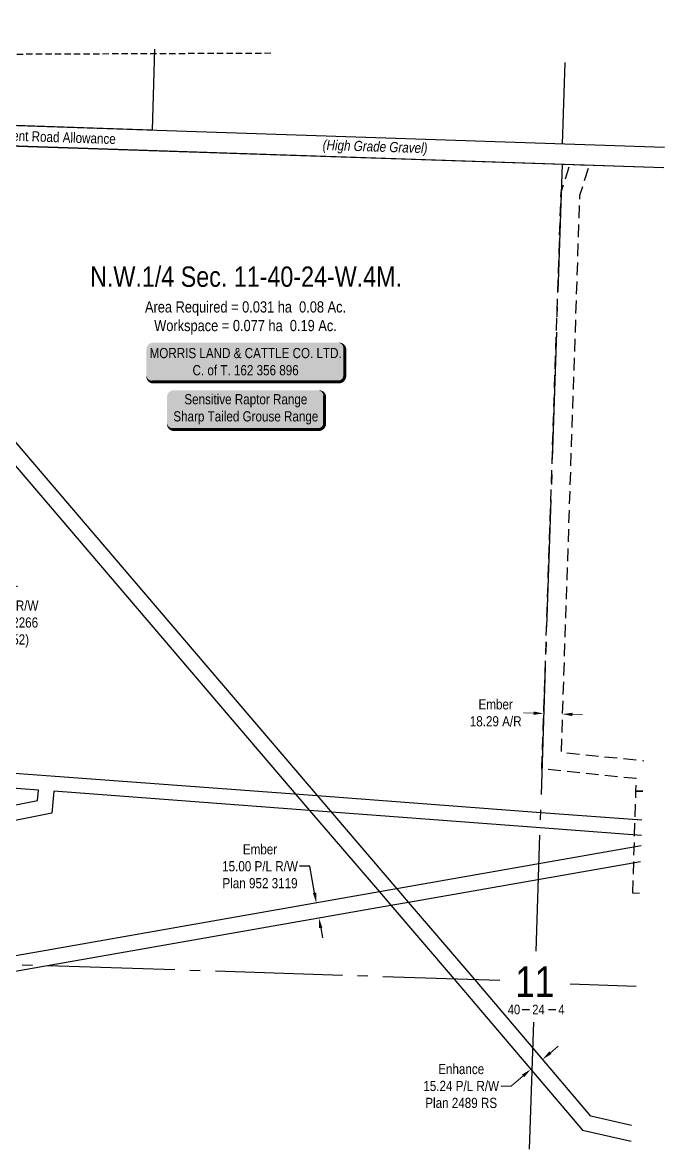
# Model space of a CAD drawing. Extents: x 338396 to 342732, y 5810211 to 5814222.
# Drawn here: x 339627 to 340259, y 5810951 to 5812059 of the extents above; entities that cross this region are included whole.
import ezdxf
from ezdxf.enums import TextEntityAlignment as Align

# ---------------------------------------------------------------- set-up
doc = ezdxf.new("R2010")
doc.units = 0
doc.header["$LTSCALE"] = 5
doc.header["$PDSIZE"] = 0.5
for name, pattern in [('foc-ACCESSROAD', [3.75, 2.5, -1.25]), ('foc-QUARTERLINE', [33, 25, -3, 2, -3]), ('UG_PIPE', [1.875, 1.25, -0.625])]:
    doc.linetypes.add(name, pattern=pattern)
doc.layers.get('Defpoints').update_dxf_attribs({"color": 9})
for name, color, linetype in [('10', 1, 'Continuous'), ('9', 3, 'Continuous'), ('AS-OWNER', 7, 'Continuous'), ('AS-PIPE-UG', 44, 'UG_PIPE'), ('AS-TELUS', 224, 'foc-TEL'), ('AS-WILDLIFE-BLOCK', 131, 'Continuous'), ('C-RW', 13, 'Continuous'), ('C-SYMBOL', 7, 'Continuous'), ('F-AR', 190, 'foc-ACCESSROAD'), ('F-RW', 190, 'Continuous'), ('F-WS', 190, 'foc-ACCESSROAD'), ('F-WS-S', 190, 'Continuous'), ('L-AREAREQUIRED', 7, 'Continuous'), ('L-QSEC', 8, 'foc-QUARTERLINE'), ('L-ROAD-T', 7, 'Continuous'), ('L-SEC', 7, 'Continuous'), ('L-SECLBL', 7, 'Continuous'), ('L-TITLEDB', 4, 'Continuous')]:
    doc.layers.add(name, color=color, linetype=linetype)
for name, color, linetype, lineweight in [('C-RW-T', 13, 'Continuous', 9), ('F-AR-T', 190, 'Continuous', 9), ('T-TEXT', 48, 'Continuous', 18)]:
    doc.layers.add(name, color=color, linetype=linetype, lineweight=lineweight)
doc.styles.add('100L', font='ARIALN.TTF', dxfattribs={"height": 11})
doc.styles.add('175L', font='ARIALN.TTF', dxfattribs={"height": 20})
doc.styles.add('80', font='ARIALN.TTF', dxfattribs={"height": 10})
doc.styles.add('80CG', font='ARIALN.TTF', dxfattribs={"height": 10})
doc.styles.add('80L', font='ARIALN.TTF', dxfattribs={"height": 10})
doc.styles.add('80LS', font='ARIALNI.TTF', dxfattribs={"height": 10})
doc.styles.add('foc-LtypeFont', font='ARIALN.TTF', dxfattribs={"height": 7.35})
doc.styles.add('SIMPLEX', font='ARIALN.TTF')
doc.linetypes.add('foc-TEL', pattern='A,2,-1,["T",foc-LtypeFont,S=0.2,R=0,X=-0.425,Y=-0.75],-1.24,8', length=12.24)
doc.linetypes.add('foc-TEL-NOLINE', pattern='A,0,-2,["T",foc-LtypeFont,S=0.2,R=0,X=-0.425,Y=-0.75],-10.24', length=12.24)
doc.dimstyles.new('Compass 5 000', dxfattribs={"dimscale": 5, "dimtxt": 9, "dimasz": 2, "dimexe": 0.2, "dimexo": 0.0625, "dimgap": 0.5, "dimtad": 0, "dimtih": 1, "dimtoh": 1, "dimzin": 0, "dimdsep": 46, "dimtxsty": '80CG', "dimcen": 0.1, "dimse1": 1, "dimse2": 1, "dimclrd": 256, "dimclrt": 256, "dimaunit": 1, "dimadec": 4, "dimazin": 0, "dimtfac": 0.06, "dimtofl": 0, "dimtmove": 0, "dimatfit": 1, "dimfxl": 0.2, "dimtolj": 1, "dimtzin": 0, "dimlwd": -1, "dimarcsym": 0})

# ---------------------------------------------------------------- blocks, each defined once
blk = doc.blocks.new('L-SECLBL')
at = {"layer": '9', "color": 7}
for p, q in [((-5.1, -27.8), (-12.3, -27.8)), ((20.7, -27.8), (13.5, -27.8))]:
    blk.add_line(p, q, dxfattribs=at)
at = {"layer": '10', "color": 2, "style": 'SIMPLEX'}
blk.add_attdef('SEC', text='', height=30, dxfattribs=at).set_placement((0, 0), align=Align.MIDDLE)
at = {"layer": '10', "color": 5, "style": '80L'}
blk.add_attdef('TWP', text='', height=9.5, dxfattribs=at).set_placement((-14.4, -27.4), align=Align.MIDDLE_RIGHT)
blk.add_attdef('RGE', text='', height=9.5, dxfattribs=at).set_placement((3.6, -27.4), align=Align.MIDDLE_CENTER)
blk.add_attdef('MER', text='', height=9.5, dxfattribs=at).set_placement((23.2, -27.4), align=Align.MIDDLE_LEFT)
blk = doc.blocks.new('*D388')
at = {"layer": 'C-RW-T', "transparency": 16777216}
for p, q in [((340146.7, 5811046), (340154.3, 5811052.5)), ((340119.9, 5811023.2), (340108.1, 5811013.2)), ((340108.1, 5811013.2), (340098.1, 5811013.2))]:
    blk.add_line(p, q, dxfattribs=at)
for points in [[(340145.6, 5811047.3), (340147.8, 5811044.7), (340139.1, 5811039.5)], [(340118.8, 5811024.5), (340121, 5811021.9), (340127.5, 5811029.7)]]:
    blk.add_solid(points, dxfattribs=at)
at = {"layer": 'Defpoints', "color": 0, "transparency": 16777216}
for p in [(340106.5, 5811077.8), (340094.9, 5811068), (340127.5, 5811029.7)]:
    blk.add_point(p, dxfattribs=at)
at = {"layer": 'C-RW-T', "transparency": 16777216, "insert": (340059, 5811013.2), "char_height": 10, "attachment_point": 5, "style": '80CG'}
blk.add_mtext('\\A1;Enhance\\P15.24 P/L R/W\\PPlan 2489 RS', dxfattribs=at)
blk = doc.blocks.new('*D566')
at = {"layer": 'Defpoints', "color": 0, "transparency": 16777216}
for p in [(339531.8, 5811481.4), (339529.1, 5811463.6), (339544.3, 5811461.3)]:
    blk.add_point(p, dxfattribs=at)
at = {"layer": 'F-RW', "transparency": 16777216}
for p, q in [((339522, 5811482.9), (339512.1, 5811484.5)), ((339557, 5811477.5), (339566.8, 5811475.9))]:
    blk.add_line(p, q, dxfattribs=at)
for points in [[(339522.2, 5811484.6), (339521.7, 5811481.3), (339531.8, 5811481.4)], [(339557.2, 5811479.1), (339556.7, 5811475.8), (339547.1, 5811479)]]:
    blk.add_solid(points, dxfattribs=at)
at = {"layer": 'F-RW', "transparency": 16777216, "insert": (339605.9, 5811475.9), "char_height": 10, "attachment_point": 5, "style": '80CG'}
blk.add_mtext('\\A1;Ember\\P15.00 P/L R/W\\PPlan 062 2266\\P(29210-52)', dxfattribs=at)
blk = doc.blocks.new('*D569')
at = {"layer": 'Defpoints', "color": 0, "transparency": 16777216}
for p in [(339883.7, 5811187.7), (339916.4, 5811193.4), (339886.3, 5811172.9)]:
    blk.add_point(p, dxfattribs=at)
at = {"layer": 'F-WS-S', "transparency": 16777216}
for p, q in [((339910.1, 5811229.3), (339900.1, 5811229.3)), ((339914.7, 5811203.3), (339910.1, 5811229.3)), ((339920.8, 5811168.8), (339922.5, 5811158.9))]:
    blk.add_line(p, q, dxfattribs=at)
for points in [[(339916.4, 5811203.5), (339913.1, 5811203), (339916.4, 5811193.4)], [(339922.4, 5811169.1), (339919.1, 5811168.5), (339919, 5811178.6)]]:
    blk.add_solid(points, dxfattribs=at)
at = {"layer": 'F-WS-S', "transparency": 16777216, "insert": (339861.1, 5811229.3), "char_height": 10, "attachment_point": 5, "style": '80CG'}
blk.add_mtext('\\A1;Ember\\P15.00 P/L R/W\\PPlan 952 3119', dxfattribs=at)
blk = doc.blocks.new('*U541')
h = blk.add_hatch(color=255)
edge = h.paths.add_edge_path()
edge.add_line((-71.5, -20), (71.5, -20))
edge.add_arc((71.5, -14), 6, 270, 360)
edge.add_line((77.5, -14), (77.5, 12.5))
edge.add_arc((71.5, 12.5), 6, 0, 90)
edge.add_line((71.5, 18.5), (-71.5, 18.5))
edge.add_arc((-71.5, 12.5), 6, 90, 180)
edge.add_line((-77.5, 12.5), (-77.5, -14))
edge.add_arc((-71.5, -14), 6, 180, 270)
at = {"color": 131, "flags": 128}
blk.add_lwpolyline([(-71.5, -20, 3, 3, 0), (71.5, -20, 3, 3, 0.414214), (77.5, -14, 3, 3, 0), (77.5, 12.5, 3, 0, 0.414214), (71.5, 18.5, 0, 0, 0), (-71.5, 18.5, 0, 0, 0.414214), (-77.5, 12.5, 0, 0, 0), (-77.5, -14, 0, 3, 0.414214)], format="xyseb", close=True, dxfattribs=at)
at = {"color": 131, "style": '80'}
blk.add_attdef('ENTER_TEXT_001', (-36, -5), '', height=10, dxfattribs=at)
blk = doc.blocks.new('*U570')
h = blk.add_hatch(color=59)
edge = h.paths.add_edge_path()
edge.add_line((-91.5, -20), (91.5, -20))
edge.add_arc((91.5, -14), 6, 270, 360)
edge.add_line((97.5, -14), (97.5, 12.5))
edge.add_arc((91.5, 12.5), 6, 0, 90)
edge.add_line((91.5, 18.5), (-91.5, 18.5))
edge.add_arc((-91.5, 12.5), 6, 90, 180)
edge.add_line((-97.5, 12.5), (-97.5, -14))
edge.add_arc((-91.5, -14), 6, 180, 270)
at = {"color": 1, "flags": 128}
blk.add_lwpolyline([(-91.5, -20, 3, 3, 0), (91.5, -20, 3, 3, 0.414214), (97.5, -14, 3, 3, 0), (97.5, 12.5, 3, 0, 0.414214), (91.5, 18.5, 0, 0, 0), (-91.5, 18.5, 0, 0, 0.414214), (-97.5, 12.5, 0, 0, 0), (-97.5, -14, 0, 3, 0.414214)], format="xyseb", close=True, dxfattribs=at)
blk.add_lwpolyline([(-23.2, -12.7, 0, 7.5, 0), (0, 0, 0, 0, 0)], format="xyseb", dxfattribs=at)
at = {"color": 1, "style": '80'}
blk.add_attdef('ENTER_TEXT_001', (-36, -5), '', height=10, dxfattribs=at)
blk = doc.blocks.new('*D573')
at = {"layer": 'Defpoints', "color": 0, "transparency": 16777216}
for p in [(340142.2, 5811441.7), (340160.5, 5811441.1), (340158.4, 5811379)]:
    blk.add_point(p, dxfattribs=at)
at = {"layer": 'F-AR-T', "transparency": 16777216}
for p, q in [((340130.2, 5811379.9), (340120.2, 5811380.2)), ((340168.4, 5811378.6), (340178.4, 5811378.3))]:
    blk.add_line(p, q, dxfattribs=at)
for points in [[(340130.2, 5811381.6), (340130.1, 5811378.3), (340140.2, 5811379.6)], [(340168.5, 5811380.3), (340168.4, 5811377), (340158.4, 5811379)]]:
    blk.add_solid(points, dxfattribs=at)
at = {"layer": 'F-AR-T', "transparency": 16777216, "insert": (340092.9, 5811380.2), "char_height": 10, "attachment_point": 5, "style": '80CG'}
blk.add_mtext('\\A1;Ember\\P18.29 A/R', dxfattribs=at)

msp = doc.modelspace()

# ---------------------------------------------------------------- linework, layer by layer
at = {"layer": 'AS-PIPE-UG', "flags": 128}
msp.add_lwpolyline([(338959.193, 5812059.161), (338998.434, 5812025.637), (339873.193, 5812029.219)], dxfattribs=at)
at = {"layer": 'AS-TELUS', "linetype": 'foc-TEL-NOLINE', "flags": 128}
msp.add_lwpolyline([(339330.156, 5811947.745), (340258.275, 5811916.467)], dxfattribs=at)
at = {"layer": 'C-RW', "flags": 128}
msp.add_lwpolyline([(340226.674, 5810974.514), (340186.677, 5810983.5), (340129.723, 5811050.414), (340072.732, 5811117.567), (340007.284, 5811194.079), (339995.93, 5811207.241), (339426.543, 5811873.594), (339378.741, 5811929.58), (339351.236, 5811930.442), (339350.674, 5811915.212), (339371.51, 5811914.574), (339425.781, 5811851.013), (339909.881, 5811284.333), (339978.501, 5811204.31), (339989.858, 5811191.034), (340052.105, 5811118.265), (340178.468, 5810969.705), (340226.153, 5810958.993)], dxfattribs=at)
at = {"layer": 'F-AR', "flags": 128}
msp.add_lwpolyline([(340237.699, 5811303.152), (340230.893, 5811303.365), (340231.273, 5811315.546), (340138.359, 5811325.087), (340157.247, 5811892.306), (340166.07, 5811919.584), (340185.081, 5811918.944), (340175.437, 5811889.126), (340157.203, 5811341.534), (340238.706, 5811333.165)], dxfattribs=at)
at = {"layer": 'F-RW', "flags": 128}
for points in [[(339615.184, 5811321.216), (339659.552, 5811317.875), (339917.368, 5811298.838), (340137.427, 5811282.218), (340236.751, 5811274.897)], [(339559.429, 5811277.55), (339642.169, 5811294.134), (339643.041, 5811304.243), (339608.453, 5811306.823)], [(340236.239, 5811259.631), (340136.971, 5811267.09), (339909.753, 5811284.347), (339658.274, 5811303.112), (339656.44, 5811281.549), (339562.327, 5811262.751)], [(340235.897, 5811249.431), (339978.501, 5811204.31), (339978.501, 5811204.31), (339456.787, 5811112.481), (339322.558, 5811117.218), (339322.023, 5811102.06), (339455.654, 5811097.371), (339989.858, 5811191.034), (340007.284, 5811194.079), (340235.376, 5811233.913)]]:
    msp.add_lwpolyline(points, dxfattribs=at)
at = {"layer": 'F-WS'}
msp.add_lwpolyline([(340234.328, 5811202.65), (340227.753, 5811202.856), (340230.893, 5811303.365), (340237.699, 5811303.152)], dxfattribs=at)
at = {"layer": 'L-QSEC'}
for p, q in [((340158.16, 5811919.496), (340132.387, 5811145.821)), ((339322.427, 5811142.557), (340096.929, 5811117.162, 897.344)), ((340166.262, 5811113.639), (340231.267, 5811111.414)), ((340130.041, 5811075.876), (340104.417, 5810312.095))]:
    msp.add_line(p, q, dxfattribs=at)
at = {"layer": 'L-QSEC', "flags": 128}
msp.add_lwpolyline([(340158.784, 5811939.595), (340161.278, 5812019.781)], dxfattribs=at)
at = {"layer": 'L-SEC'}
for p, q in [((339350.909, 5811967.168), (340258.95, 5811936.579)), ((339351.826, 5811946.475), (340258.275, 5811916.478))]:
    msp.add_line(p, q, dxfattribs=at)
at = {"layer": 'L-TITLEDB', "flags": 128}
msp.add_lwpolyline([(339757.407, 5812033.012), (339754.88, 5811953.469), (339350.909, 5811967.168), (339353.472, 5812046.245)], dxfattribs=at)

# ---------------------------------------------------------------- block references
at = {"layer": 'AS-OWNER', "color": 5}
ref = msp.add_blockref('*U570', (339846.932, 5811725.665), dxfattribs=at)
ref.add_attrib('ENTER_TEXT_001', 'MORRIS LAND & CATTLE CO. LTD.', (339752.478, 5811729.084), dxfattribs={"layer": '0', "color": 1, "height": 10, "style": '80'})
ref.add_attrib('ENTER_TEXT_002', 'C. of T. 162 356 896', (339794.701, 5811712.24), dxfattribs={"layer": '0', "color": 1, "height": 10, "style": '80'})
at = {"layer": 'AS-WILDLIFE-BLOCK'}
ref = msp.add_blockref('*U541', (339847.162, 5811678.892), dxfattribs=dict(at, xscale=0.9997822599999896, yscale=0.9997822599999896, zscale=0.9997822599999896))
ref.add_attrib('ENTER_TEXT_001', 'Sensitive Raptor Range', (339786.671, 5811683.694), dxfattribs={"layer": '0', "color": 131, "height": 9.99782, "style": '80'})
ref.add_attrib('ENTER_TEXT_002', 'Sharp Tailed Grouse Range', (339775.844, 5811666.854), dxfattribs={"layer": '0', "color": 131, "height": 9.99782, "style": '80'})
at = {"layer": 'L-SECLBL', "color": 2}
msp.add_blockref('L-SECLBL', (340131.381, 5811115.842), dxfattribs=at).add_auto_attribs({'SEC': '11', 'TWP': '40', 'RGE': '24', 'MER': '4'})

# ---------------------------------------------------------------- texts
at = {"layer": 'C-SYMBOL', "color": 3, "style": '175L'}
msp.add_text('N.W.1/4 Sec. 11-40-24-W.4M.', height=19.9956, dxfattribs=at).set_placement((339847.377, 5811793.24), align=Align.BOTTOM_CENTER)
at = {"layer": 'L-AREAREQUIRED', "color": 5, "insert": (339846.845, 5811784.976), "char_height": 10.99758, "width": 198.88591, "attachment_point": 2, "style": '100L'}
msp.add_mtext('Area Required = 0.031 ha  0.08 Ac.\\PWorkspace = 0.077 ha  0.19 Ac.', dxfattribs=at)
at = {"layer": 'L-ROAD-T', "style": '80L'}
msp.add_text('Government Road Allowance', height=10, rotation=358.16611, dxfattribs=at).set_placement((339644.732, 5811947.01), align=Align.MIDDLE_CENTER)
at = {"layer": 'T-TEXT', "style": '80LS'}
msp.add_text('(High Grade Gravel)', height=10, rotation=358.16611, dxfattribs=at).set_placement((339974.332, 5811937.274), align=Align.MIDDLE_CENTER)

# ---------------------------------------------------------------- dimensions: what is measured, and where the dimension line sits
at = {"layer": 'C-RW-T', "color": 2}
dim = msp.add_linear_dim(base=(340127.498, 5811029.688), p1=(340106.49, 5811077.79), p2=(340094.93, 5811067.951), angle=220.403133, text='Enhance\\P15.24 P/L R/W\\PPlan 2489 RS', dimstyle='Compass 5 000', dxfattribs=at)
dim.commit()
dim.dimension.update_dxf_attribs({"geometry": '*D388', "text_midpoint": (340059.033, 5811013.194), "dimtype": 161})
at = {"layer": 'F-AR-T'}
dim = msp.add_linear_dim(base=(340158.449, 5811378.975), p1=(340142.242, 5811441.692), p2=(340160.518, 5811441.084), angle=358.092751, text='Ember\\P18.29 A/R', dimstyle='Compass 5 000', dxfattribs=at)
dim.commit()
dim.dimension.update_dxf_attribs({"geometry": '*D573', "text_midpoint": (340092.903, 5811380.249), "dimtype": 161})
at = {"layer": 'F-RW'}
dim = msp.add_linear_dim(base=(339531.841, 5811481.384), p1=(339544.321, 5811461.262), p2=(339529.079, 5811463.634), angle=171.155312, text='Ember\\P15.00 P/L R/W\\PPlan 062 2266\\P(29210-52)', dimstyle='Compass 5 000', dxfattribs=at)
dim.commit()
dim.dimension.update_dxf_attribs({"geometry": '*D566', "text_midpoint": (339605.931, 5811475.937), "dimtype": 161})
at = {"layer": 'F-WS-S'}
dim = msp.add_linear_dim(base=(339916.441, 5811193.412), p1=(339886.278, 5811172.873), p2=(339883.682, 5811187.66), angle=99.95941, text='Ember\\P15.00 P/L R/W\\PPlan 952 3119', dimstyle='Compass 5 000', dxfattribs=at)
dim.commit()
dim.dimension.update_dxf_attribs({"geometry": '*D569', "text_midpoint": (339861.052, 5811229.304), "dimtype": 161})

doc.saveas('drawing.dxf')
